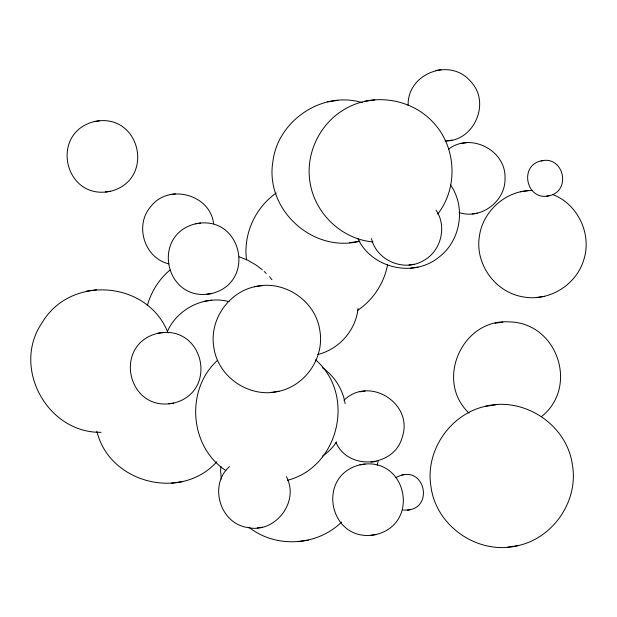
<?xml version="1.0" encoding="UTF-8"?>
<svg xmlns="http://www.w3.org/2000/svg" width="617" height="617" viewBox="0 0 617 617"><rect width="100%" height="100%" fill="white"/><g stroke="black" fill="none" stroke-linecap="round" stroke-linejoin="round"><path stroke-width="0.93" d="M220.909 466.352L220.593 470.864L221.264 479.008M358.014 308.492C355.909 330.257 338.98 349.399 317.747 354.497M408.161 105.499C406.888 73.739 450.078 56.826 470.594 81.436C491.093 102.221 474.342 141.609 445.081 140.938M147.316 305.654C151.096 291.849 159.093 279.085 170.145 269.945M387.615 264.554C384.298 282.887 373.293 299.746 357.868 310.189M377.195 465.295L378.136 461.053M167.5 331.229C177.696 308.454 204.89 295.049 229.084 301.667M437.708 214.06C458.192 187.846 456.457 147.825 434.006 123.3C412.634 99.075 374.704 92.473 346.461 108.237C320.416 122.228 305.13 153.101 310.035 182.293C314.701 213.274 341.594 239.149 372.876 241.933M336.52 441.911C332.964 447.518 328.051 452.292 322.606 456.056M217.392 360.467C185.308 389.497 189.35 446.77 225.83 470.501M216.906 461.655C181.375 501.482 109.14 483.15 96.892 431.214M229.47 466.583C208.6 484.9 219.768 523.471 247.463 527.489C275.02 534.044 300.063 501.552 286.303 476.617M343.985 400.279C369.066 375.498 413.737 403.441 402.299 436.929C394.749 467.084 348.312 471.211 335.933 442.381M341.602 522.013C317.423 546.03 275.722 548.552 249.013 527.311M541.402 416.66C578.962 387.16 557.56 322.838 509.511 321.92C462.334 318.179 434.414 380.697 469.067 413.112M276.246 193.036C255.153 207.682 243.067 234.391 246.561 259.919M448.574 149.206C470.462 132.077 506.117 150.309 505.014 178.128C505.878 201.142 480.975 219.984 459.102 212.526M396.014 477.573C425.799 461.308 436.026 513.267 402.623 509.927M94.308 121.572C49.082 132.817 64.253 201.088 110.497 191.27C155.723 180.017 140.56 111.746 94.308 121.572L99.46 120.839M362.326 102.669C322.76 90.46 278.051 120.276 272.961 161.106C264.5 209.348 312.672 253.394 359.935 241.224L349.638 242.674M213.629 223.817C210.335 194.062 167.747 182.979 150.278 207.212C134.313 225.969 144.802 258.523 169.012 263.875M195.504 223.817C150.278 235.062 165.441 303.333 211.693 293.515C256.919 282.262 241.756 213.991 195.504 223.817L200.656 223.084M168.04 332.925C147.818 280.596 70.276 274.442 41.995 322.922C11.415 367.377 47.324 433.342 101.095 432.309M541.086 160.906C518.519 165.688 526.502 201.45 549.176 195.751C571.751 190.969 563.768 155.206 541.086 160.906L543.662 160.543M531.923 190.56C506.241 190.175 482.841 210.937 479.394 236.242C474.843 263.737 494.95 291.957 522.383 296.738C548.559 302.176 576.494 285.1 583.875 259.495C591.996 233.997 577.759 203.803 552.554 194.502M254.705 286.72C228.035 292.527 209.047 320.508 213.852 347.448C217.917 377.303 249.854 398.605 278.984 391.271C305.654 385.463 324.65 357.49 319.837 330.542C315.773 300.695 283.843 279.385 254.705 286.72L262.433 285.632M157.559 333.357C112.333 344.61 127.495 412.881 173.747 403.063C218.973 391.81 203.803 323.539 157.559 333.357L162.711 332.632M371.503 238.602C376.385 260.42 403.873 272.074 423.108 260.844C440.908 251.643 447.41 226.686 436.011 210.112M357.829 238.47C371.272 267.909 412.634 277.874 438.047 257.844C460.56 241.609 466.483 207.497 450.395 184.761M485.54 406.271C449.978 414.015 424.658 451.312 431.067 487.245C436.481 527.041 479.062 555.447 517.902 545.667C553.472 537.924 578.785 500.626 572.375 464.701C566.961 424.897 524.381 396.492 485.54 406.271L495.837 404.821M287.491 480.296C339.126 467.038 355.986 394.564 315.511 359.804M359.95 464.817C314.724 476.069 329.887 544.341 376.131 534.515C421.357 523.262 406.194 454.999 359.95 464.817L365.102 464.092M440.993 69.721L435.849 70.446M337.861 100.37L327.565 101.82M374.804 99.869L364.508 101.327M105.345 191.995L110.497 191.27M446.878 140.877L452.03 140.144M466.298 142.751L461.146 143.476M175.359 193.877L170.207 194.602M528.067 190.692L520.347 191.779M546.608 196.113L549.176 195.751M472.182 213.906L477.327 213.181M96.522 289.759L86.218 291.209M206.541 294.24L211.693 293.515M408.932 265.025L414.084 264.3M410.405 268.21L418.125 267.115M211.832 300.24L204.111 301.327M536.898 297.417L544.626 296.33M502.77 322.151L495.05 323.239M168.595 403.788L173.747 403.063M271.264 392.358L278.984 391.271M365.102 391.062L359.95 391.787M171.534 483.18L181.838 481.73M370.987 462.21L376.131 461.485M404.521 474.573L401.945 474.936M257.142 527.936L262.287 527.211M407.459 510.151L410.035 509.789M298.034 541.603L308.33 540.153M370.987 535.24L376.131 534.515M507.606 547.125L517.902 545.667M239.095 256.803L247.795 260.166L256.564 265.379L262.21 269.698M322.382 367.763C334.468 375.954 342.713 389.219 345.134 403.572M264.246 271.526L266.243 273.454M269.567 276.671L271.92 279.717"/></g></svg>
